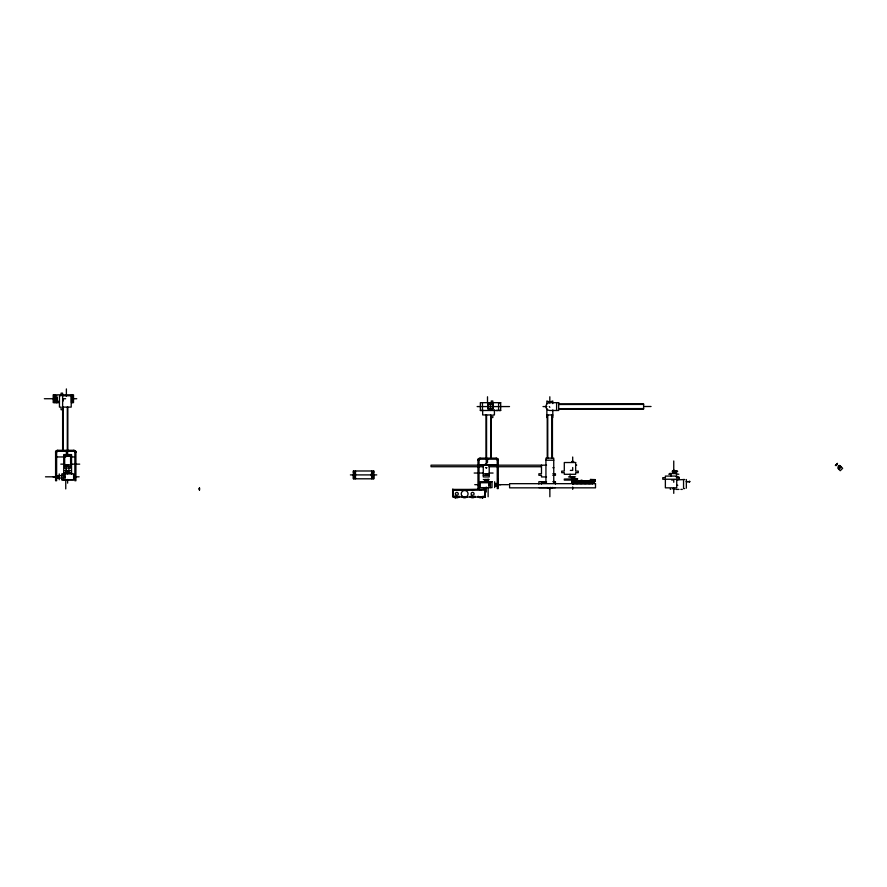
<?xml version="1.0" encoding="UTF-8"?>
<svg xmlns="http://www.w3.org/2000/svg" width="887" height="887" viewBox="0 0 887 887"><rect width="100%" height="100%" fill="white"/><g stroke="black" fill="none" stroke-linecap="round" stroke-linejoin="round"><path stroke-width="1.33" d="M55.837 472.128L55.837 471.307L55.704 477.206M55.704 475.432L56.092 475.853L55.837 471.307M199.342 489.136L199.331 487.972M199.597 489.092L199.586 487.972M353.436 474.9L353.425 478.803L373.737 478.803L373.737 474.9M371.387 475.887L371.775 473.747L371.642 475.887M371.564 474.878L371.387 473.846M485.267 496.997L484.723 493.837L485.211 497.042L452.647 496.997L452.647 489.413L485.267 489.402L485.267 496.997L485.267 489.402L483.093 489.402M498.172 483.947L497.784 479.18M498.172 483.814L498.039 479.18M554.563 481.708L554.042 481.441L554.774 481.708M554.697 481.708L553.887 481.708M573.401 478.803L576.993 479.069L573.745 479.002M577.592 479.069L576.683 479.058L577.592 478.803M577.193 478.803L564.298 479.058L564.298 480.1L575.652 480.1L576.051 479.058M55.704 475.698L55.837 472.072M56.092 472.25L56.092 471.374M199.331 490.012L199.331 488.737M199.586 490.012L199.331 488.604M498.05 483.459L498.172 485.045M497.784 482.096L497.784 480.876M497.784 481.841L497.784 481.164M497.784 479.978L497.784 480.765L497.784 479.845M498.05 482.096L498.039 480.876M498.05 480.754L498.05 480.033M354.467 478.67L354.467 471.518M372.695 478.67L372.695 471.518M487.196 481.829L486.553 481.441M371.387 475.21L371.775 474.589M55.704 399.738L55.704 397.332M676.293 471.562C679.974 470.908 671.359 472.605 673.754 469.666M674.963 471.307L673.865 471.174M74.863 452.37L74.863 480.732L75.905 480.732L75.905 451.328L55.593 451.328L55.593 480.732L56.635 480.732L56.635 452.37L57.677 450.286L73.821 450.286A2.084 2.084 0 0 1 75.905 452.37L74.863 452.37L73.821 450.286M497.241 460.209L497.241 488.582L498.283 488.582L498.283 459.167L477.971 459.167L477.971 488.582L479.013 488.582L479.013 460.209L480.055 458.135L496.199 458.135A2.084 2.084 0 0 1 498.283 460.209L497.241 460.22L496.199 458.135M486.098 467.793C488.582 467.482 484.812 468.136 486.154 467.593M453.335 489.923L452.647 489.413L452.847 493.494M452.891 489.424L452.558 489.934L453.135 489.413M578.756 481.386L578.989 480.809L579.156 483.748M583.956 481.253L584.455 481.541M584.156 481.541L584.444 483.748M585.276 481.253L585.442 483.748M585.342 481.541L585.764 483.748M455.142 497.285A3.947 3.947 0 0 0 455.596 497.518L455.386 497.995A4.457 4.457 0 0 1 453.246 496.11M572.592 477.539L572.425 483.105L572.381 476.907M574.854 483.748L575.02 480.809L575.186 483.748M576.184 483.748L576.339 480.809L576.506 483.748M577.504 483.748L577.67 480.809L577.825 483.748M580.142 483.748L580.309 480.809L580.475 483.748M581.473 483.748L581.628 480.809L581.794 483.748M582.792 483.748L582.959 480.809L583.125 483.748M586.762 483.748L586.928 480.809L587.261 481.541M588.081 483.748C589.046 478.847 588.624 482.772 583.524 481.197M589.4 483.748L589.567 480.809L589.733 483.748M592.05 483.748L592.217 480.809L592.383 483.748M572.869 478.991L573.922 478.803M836.696 464.167L835.343 465.52L836.031 464.832M837.417 464.389L836.142 465.664M839.612 466.041L839.268 466.374M836.208 464.655L835.864 464.999M836.607 464.256L837.516 463.347L836.796 464.078M837.882 467.039L838.991 465.93M838.902 466.008L839.534 465.376L838.725 466.196M838.514 467.139L839.357 466.296M839.534 468.691L838.991 469.245L841.198 467.039M485.001 481.829L487.65 481.829M487.207 481.441L486.309 481.829M485.511 481.829L486.542 481.708M482.517 497.973L482.317 497.507A3.947 3.947 0 0 0 483.914 496.265M371.642 473.525L371.775 476.297M484.745 493.837L484.69 489.402L452.558 489.934L485.211 489.912M674.985 471.163L672.335 471.174M452.581 491.797L453.202 493.848L452.68 489.413M452.68 493.871L453.057 490.212L452.68 493.871A4.457 4.457 0 0 0 452.802 495.035M676.992 471.562L677.69 471.307L675.184 471.185M55.914 476.74L53.043 476.818M481.907 410.481L500.678 410.481L500.678 402.665L480.366 402.665L480.366 410.481L482.184 410.481M480.366 410.481L481.552 410.481M675.417 471.307L677.191 471.562L672.335 471.307M497.973 484.668L500.833 484.668M576.694 479.058L577.293 479.058M487.296 481.708L486.675 481.829M488.859 487.639L489.036 481.441L487.617 481.696M55.704 476.74L58.886 476.818M487.395 481.708L488.748 481.708L485.921 481.708M62.622 395.757L71.215 395.757L71.215 407.111L62.622 407.111M54.24 398.041L56.846 398.041M54.24 398.296L56.846 398.296M54.24 398.418L56.846 398.418M44.35 398.729L56.846 398.729M65.649 398.729L63.354 398.729L63.354 400.891M71.625 398.729L76.737 398.729M54.24 398.928L56.846 398.928M54.24 399.217L56.846 399.217M56.846 399.56L54.24 399.56L56.846 399.649M54.24 399.871L56.846 399.871M56.846 401.345L59.451 401.345M59.318 402.631L53.198 402.631L53.198 394.826L73.51 394.826L73.51 402.631L71.426 402.631L71.426 394.826M487.917 403.962L493.128 403.895L493.128 409.173L487.917 409.173L487.917 403.895M558.688 403.962L643.607 403.895L643.607 409.107L558.688 409.173M488.438 404.483L492.607 404.417L492.607 408.652L488.438 408.652L488.438 404.417M558.688 404.483L643.607 404.417M477.139 406.568L481.408 406.579M482.45 406.568L498.594 406.568M509.526 406.568L499.636 406.579L500.678 406.579M543.01 406.579L546.858 406.579M549.319 406.579L549.84 407.355M643.607 406.501L651.047 406.501M488.438 408.585L492.607 408.585M558.688 408.652L643.607 408.585M62.622 409.716L61.07 409.716L61.07 407.111L59.451 407.111L59.451 395.757L61.07 395.757L61.07 393.152L62.622 393.152L62.622 450.286M546.858 414.961L552.801 414.95M491.254 417.555L492.817 417.555L492.817 414.95L494.425 414.95L494.425 409.905M56.635 452.37L55.593 452.37A2.084 2.084 0 0 1 57.677 450.286M66.58 455.242L68.665 455.242M63.72 455.63L71.537 455.63M56.635 456.949L65.749 456.949M70.96 456.949L74.863 456.949M479.013 460.22L477.971 460.209A2.084 2.084 0 0 1 480.055 458.124M545.926 460.22L553.743 460.209M571.649 461.495L573.734 461.495M60.804 464.145L64.662 464.145M70.594 464.145L79.708 464.145M485.211 464.134L487.296 464.134M479.013 464.788L497.241 464.788M64.662 464.877L70.594 464.877M546.525 465.176L431.027 465.176L431.027 466.728L483.493 466.728M575.652 465.076L576.694 465.087M64.662 466.44L70.594 466.44M489.014 466.728L541.48 466.728M552.834 467.726L553.876 467.715M570.352 470.398L572.692 470.398L572.692 467.471M64.718 470.653L70.539 470.653M353.414 478.803L353.414 470.986L373.737 470.986L373.737 472.937M673.699 471.574L677.158 471.562M63.72 472.815L71.537 472.815M474.168 473.037L483.282 473.037M489.225 473.037L493.072 473.037M669.552 473.47L676.67 473.47M483.282 473.758L489.225 473.758M552.834 473.758L555.439 473.758L555.439 475.321L552.834 475.321M668.731 474.19L670.406 474.19M676.105 474.19L678.865 474.19M350.398 474.9L376.753 474.9M483.282 475.321L489.225 475.321M56.635 475.676L61.846 475.554M56.635 476.042L59.241 475.986M56.635 476.23L59.241 476.23M63.465 476.241L65.017 476.241M56.635 476.552L59.241 476.552M45.492 476.818L59.285 476.829M74.863 476.829L79.131 476.818M676.105 476.796L678.865 476.796M56.635 476.851L59.241 476.851M546.525 476.94L541.48 476.94L541.48 475.321L538.875 475.321L538.875 473.758L541.48 473.758L541.48 465.176M568.489 476.907L575.596 476.907M56.635 477.128L59.241 477.128M56.635 477.45L59.241 477.417M63.465 477.394L65.017 477.394M573.911 477.539L573.911 481.464M56.635 477.638L59.241 477.727M56.635 477.971L61.846 478.082M573.057 478.803L576.993 478.803M483.337 479.545L489.169 479.545M571.538 479.501L572.692 479.501L572.692 476.907M684.731 479.501L676.404 479.922L678.488 479.501M61.846 479.778L73.61 479.778L73.61 473.846L61.846 473.858L61.846 479.778L73.61 479.789M595.133 479.712L592.006 479.712L592.006 481.275L595.133 481.275M671.581 479.978L673.754 479.978L673.754 482.273M581.018 480.189L582.06 480.189M592.006 480.233L594.612 480.233M592.006 480.499L595.133 480.499M592.006 480.754L595.133 480.754M573.867 481.131L573.867 483.748M591.052 481.131L591.052 483.748M580.02 481.386L578.136 481.541M584.167 481.331L582.504 481.541M590.343 481.331L591.174 481.541M571.716 481.541L595.133 481.541L595.133 479.601L590.343 479.457L590.343 481.541M686.35 481.586L689.654 481.586M546.525 481.696L538.875 481.696L538.875 484.091M552.834 481.696L555.439 481.696L555.439 484.091M686.35 481.696L689.654 481.696M592.194 482.406L593.769 482.406L593.769 483.049L592.194 483.049M480.266 482.739L488.072 482.739L488.127 479.135M541.48 482.739L546.525 482.739M494.636 483.526L497.241 483.482M494.636 483.836L497.241 483.77M488.859 484.091L490.422 484.091M494.636 484.08L497.241 484.036M494.636 484.369L497.241 484.369M474.745 484.668L479.013 484.668M494.636 484.635L508.384 484.668M494.636 484.945L497.241 484.945M488.859 485.244L490.422 485.244M494.636 485.267L497.241 485.267M676.726 485.289L677.768 485.289M494.636 485.455L497.241 485.511M494.636 485.577L497.241 485.577M494.636 485.81L497.241 485.854M538.875 487.639L555.439 487.639M684.731 488.571L683.555 488.571L683.555 479.501M672.712 488.881L674.796 488.881M670.805 489.402L670.151 488.992M675.894 489.402L678.998 489.402M680.883 489.402L682.303 489.402M499.115 402.665L500.678 402.665M499.115 410.481L500.678 410.481M483.748 489.402L484.69 489.402M371.387 474.135L371.387 474.423M484.69 493.837L485.267 493.859A4.457 4.457 0 0 1 482.495 497.984M486.264 481.63L488.382 481.708M579.433 481.386L578.779 481.264L578.823 483.748M498.039 479.623L498.05 483.681M55.837 471.751L55.837 478.248M353.425 470.986L353.436 472.937M556.604 402.665L556.604 410.481M553.765 483.315L553.743 458.124L545.926 458.135L545.948 483.315M552.789 403.607L552.789 401.002C549.718 402.066 549.929 402.066 546.858 401.002L546.858 403.607M552.801 409.905L552.801 417.555M552.435 414.95L552.446 458.124M551.914 414.961L551.925 458.124M549.818 396.777L549.829 403.031M547.745 414.961L547.767 458.135M547.224 414.961L547.246 458.135M546.858 408.652L546.858 417.555M497.784 479.468L497.784 483.681M689.654 481.153L689.654 482.029M686.35 479.501L686.35 488.16M676.726 479.246L676.726 487.839L665.372 487.839L665.372 479.246M674.896 473.47L674.896 470.864L672.612 470.864L672.734 473.47M674.685 470.864L674.785 473.47M674.43 470.864L674.597 473.47M674.187 470.864L674.065 473.47M673.754 460.974L673.754 473.47M673.754 488.238L673.754 493.36M673.543 470.864L673.543 473.47M673.266 470.864L673.266 473.47M672.923 470.864L672.867 473.47M671.137 473.47L671.137 476.075M594.201 481.541L594.201 482.373L571.716 482.373L571.771 480.233L574.41 480.233L574.41 481.541M594.035 480.499L594.035 481.541M593.481 482.373L593.403 483.049M592.871 482.373L592.871 483.67M592.56 482.406L592.56 483.049M590.864 479.457L590.731 483.748M588.414 483.748L588.358 480.909L583.735 480.909L583.735 481.541M587.083 481.131L587.083 483.748M586.185 480.909L586.185 481.541M585.941 480.909L585.941 481.541M584.112 481.131L584.112 483.748M582.26 481.541L582.26 480.676L580.83 480.676L580.83 481.541M573.834 476.907L573.712 479.501M573.579 476.907L573.534 483.748M573.523 476.907L573.523 479.501M573.179 476.907L573.179 479.501M573.035 482.373L573.035 483.67M572.891 476.907L572.891 479.501M572.692 457.016L572.692 462.127M572.692 481.985L572.692 484.457M572.692 486.93L572.692 489.402M572.004 476.907L572.004 479.501M571.538 476.907L571.66 479.501M570.086 474.301L570.086 476.907M549.862 488.327L549.862 496.753M541.48 481.696L541.48 484.08M498.594 402.665L498.594 410.481M498.05 483.282L498.05 486.087M497.03 410.127L497.03 410.77M494.636 481.763L494.636 487.584M492.817 403.607L492.817 401.002L491.254 401.002L491.254 403.607M491.254 458.135L491.254 414.95L482.661 414.95L482.661 409.905M490.733 414.961L490.733 458.124M490.522 402.665L490.522 410.481M490.422 481.696L490.422 487.639M489.225 465.176L489.225 476.94L483.282 476.94L483.282 465.176M488.127 487.639L488.127 496.753M487.506 396.777L487.506 403.031M487.506 458.712L487.506 462.437M487.151 479.545L487.074 482.151M487.041 479.545L486.885 482.151L486.841 479.545M486.83 473.758L486.83 475.321M486.564 414.961L486.564 458.124M486.519 479.545L486.564 482.151M486.253 459.654L486.253 464.766M486.287 479.545L486.287 482.151M486.253 487.096L486.253 492.041M486.043 414.95L486.043 458.135M485.976 479.545L485.976 482.151M485.677 473.758L485.677 475.321M485.655 479.545L485.621 482.151M485.433 479.545L485.411 482.151L485.344 479.545M485.111 479.545L485.067 482.151M482.45 402.665L482.45 410.481M479.224 483.626L479.224 485.71M373.726 470.986L373.726 478.803M371.642 470.986L371.642 478.803M355.499 470.986L355.499 478.803M74.652 475.776L74.652 477.86M72.468 394.826L72.468 402.631M72.257 397.686L72.257 399.771M71.537 474.29L71.537 454.587L63.72 454.587L63.72 474.29M68.887 468.048L68.887 470.653M68.765 470.653L68.809 473.259M68.443 470.653L68.443 473.259M68.199 464.877L68.199 466.44M68.255 470.653L68.221 473.259M67.833 407.111L67.833 450.286M67.933 470.653L67.933 473.259M67.623 450.762L67.623 455.874M67.656 470.653L67.623 473.858M67.623 479.446L67.623 483.149M67.312 407.111L67.312 450.286M67.357 470.653L67.357 473.259M67.046 464.877L67.046 466.44M67.035 470.653L67.035 473.259M66.835 473.259L66.835 470.653L66.725 473.259M66.481 470.653L66.481 473.259M66.381 388.927L66.381 396.434M66.381 450.862L66.381 454.587M66.359 468.048L66.436 473.259M65.749 469.999L65.749 473.858M65.749 479.789L65.749 488.903M65.017 473.846L65.017 479.778M63.465 473.846L63.465 479.778M63.143 407.111L63.143 450.286M59.241 473.913L59.241 479.734M56.846 395.813L56.846 402.931M55.837 397.332L55.837 400.137M55.282 394.826L55.282 397.431M55.282 400.037L55.282 402.631M54.24 394.826L54.24 402.631M550.76 487.44A2.916 2.916 0 0 1 550.018 487.584M552.623 487.429A3.903 3.903 0 0 1 547.102 487.44M467.349 496.676A3.936 3.936 0 0 1 461.451 496.288M463.557 490.101A3.936 3.936 0 0 1 465.586 490.101M459.566 496.653A3.936 3.936 0 0 1 454.011 496.653M455.774 490.079A3.936 3.936 0 0 1 457.803 490.079M459.133 496.188A3.271 3.271 0 0 1 454.499 496.188M454.709 496.997A3.947 3.947 0 0 1 453.978 496.276A3.947 3.947 0 0 0 455.63 497.518M475.365 496.62A3.936 3.936 0 0 1 469.811 496.631M471.574 490.045A3.936 3.936 0 0 1 473.603 490.045M474.9 496.155A3.271 3.271 0 0 1 470.276 496.166M483.348 496.62A3.936 3.936 0 0 1 477.783 496.62M479.545 490.045A3.936 3.936 0 0 1 481.574 490.045M482.983 496.254A3.415 3.415 0 0 1 478.148 496.265M840.255 465.908L837.86 468.303L840.255 470.698L842.65 468.303L840.255 465.908M56.846 397.698L54.24 397.698L56.846 397.797M558.688 402.665L549.84 402.676A3.903 3.903 0 0 0 545.937 406.579A3.903 3.903 0 0 0 549.84 410.481L558.688 410.481L558.688 402.665M70.594 456.284L64.662 456.284L64.662 468.048L70.594 468.048L70.594 456.284M575.652 462.526L564.298 462.526L564.298 471.119L561.704 471.119L561.704 472.682L564.298 472.682L564.298 474.301L575.652 474.301L575.652 472.682L578.257 472.682L578.257 471.119L575.652 471.119L575.652 462.526M676.726 476.075L665.372 476.075L665.372 477.683L662.766 477.683L662.766 479.246L679.331 479.246L679.331 477.683L676.726 477.683L676.726 476.075M492.03 481.696L480.266 481.696L480.266 487.639L492.03 487.639L492.03 481.696M595.499 483.67L509.582 483.67L509.582 487.839L595.499 487.839L595.499 483.67M487.44 482.151L487.44 479.545L487.395 482.151M455.774 494.924A1.475 1.475 0 0 0 458.246 494.247A1.475 1.475 0 0 0 456.428 492.451A1.475 1.475 0 0 0 455.774 494.924M471.551 494.891A1.475 1.475 0 0 0 474.024 494.225A1.475 1.475 0 0 0 472.206 492.418A1.475 1.475 0 0 0 471.551 494.891M462.238 496.31A3.415 3.415 0 0 0 467.959 494.78A3.415 3.415 0 0 0 463.768 490.589A3.415 3.415 0 0 0 462.238 496.31"/></g></svg>
